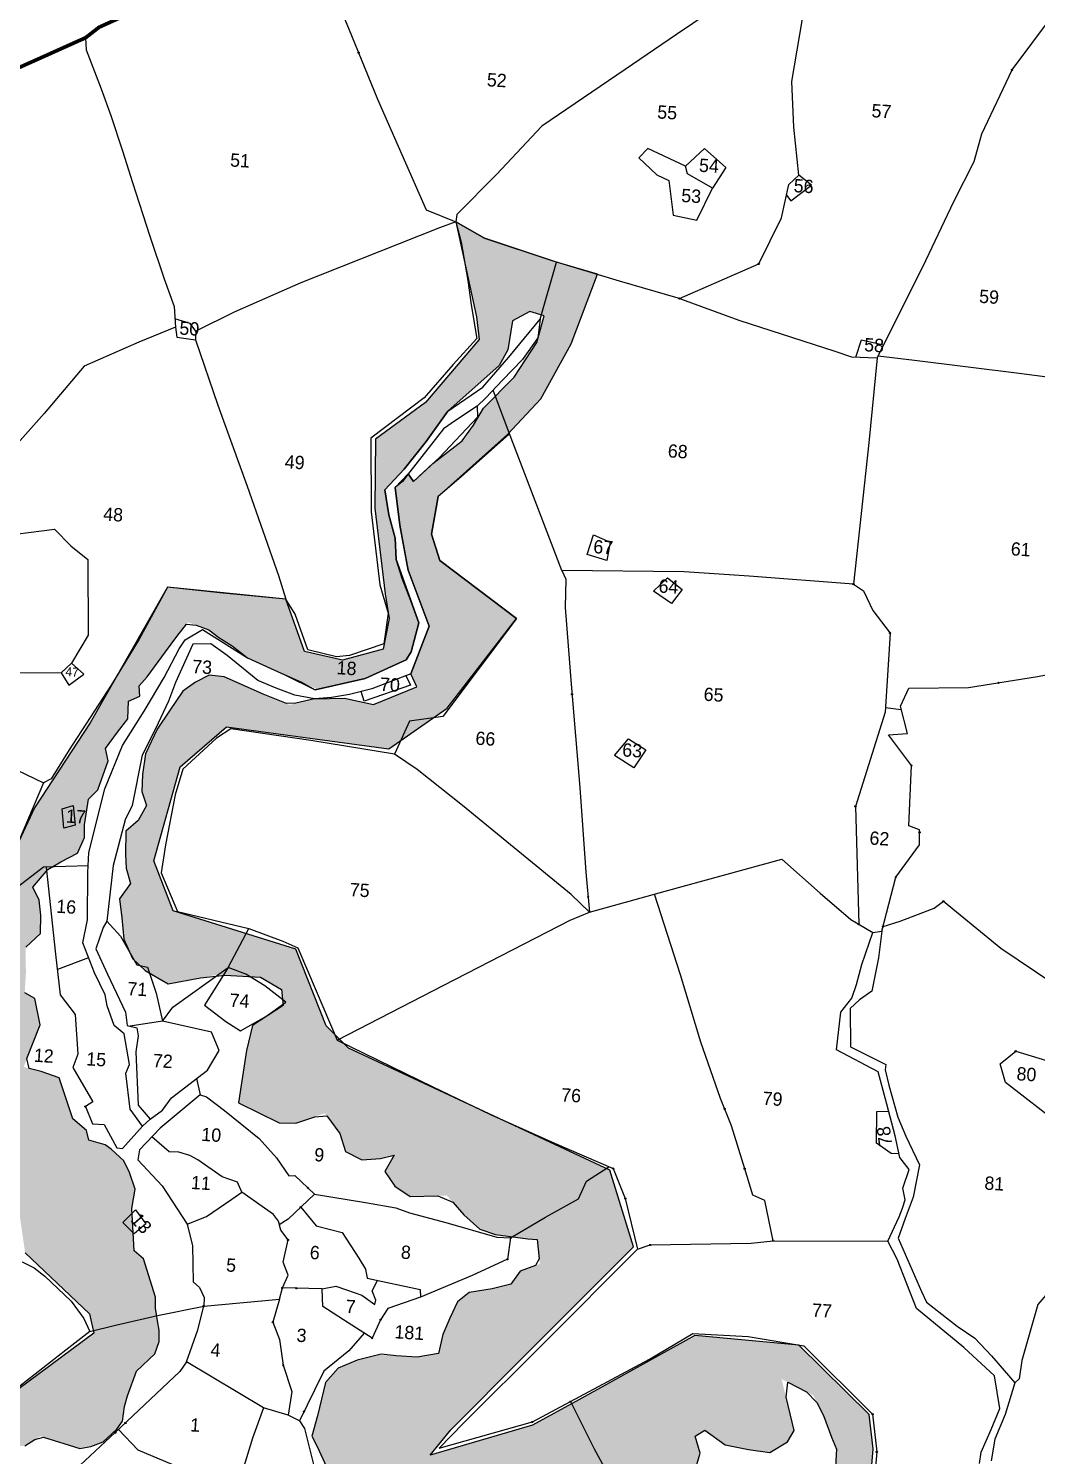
# Model space of a CAD drawing. Header units: metres. Extents: x 332452 to 344522, y 1769700 to 1793552.
# Drawn here: x 340432 to 341891, y 1772151 to 1774217 of the extents above; entities that cross this region are included whole.
import ezdxf

# ---------------------------------------------------------------- set-up
doc = ezdxf.new("R2010")
doc.units = ezdxf.units.M
for name, color, linetype in [('OFF', 1, 'Continuous'), ('POLY_HATCH', 12, 'Continuous'), ('POLY_PARCEL', 6, 'Continuous'), ('POLY_WATER', 4, 'Continuous'), ('SYM_STONE', 1, 'Continuous'), ('TEXT_PARCEL', 7, 'Continuous'), ('V_BOUND_LINE', 7, 'Continuous')]:
    doc.layers.add(name, color=color, linetype=linetype)
doc.styles.add('TEXT_MAP', font='KRDEV050.TTF', dxfattribs={"height": 0.4})

# ---------------------------------------------------------------- blocks, each defined once
blk = doc.blocks.new('STONE')
blk.add_circle((0, 0), 0.0851)
blk = doc.blocks.new('XDH')
at = {"layer": 'POLY_HATCH'}
h = blk.add_hatch(dxfattribs=at)
h.set_pattern_fill('ZIGZAG', color=256, scale=10, style=0)
h.set_pattern_definition([(0, (0, 0), (1.25, 1.25), [1.25, -1.25]), (90, (1.25, 0), (-1.25, 1.25), [1.25, -1.25])])
h.paths.add_polyline_path([(236.65, 289.94), (236.26, 291.26), (234.31, 292.69), (232.13, 298.14), (229.64, 298.84), (227.25, 299.29), (229.1, 305.13), (228.16, 308.63), (226.76, 309.33), (226.76, 311.89), (226.52, 315.53), (228.39, 317.47), (228.31, 319.96), (227.92, 321.98), (226.99, 323.69), (228.86, 326.18), (230.57, 327.34), (232.75, 328.66), (233.53, 330.84), (233.45, 332.55), (233.76, 336.05), (234.93, 337.37), (236.09, 341.38), (235.63, 343.01), (238.42, 347.42), (238.35, 349.62), (239.83, 350.4), (239.67, 351.8), (240.68, 353.04), (243.59, 357.64), (245.75, 360.79), (248.63, 359.91), (250.03, 358.98), (251.91, 357.97), (254.08, 356.49), (257.8, 355.02), (263.84, 352.79), (270.14, 354.64), (275.51, 357.51), (276.15, 358.66), (276.91, 362.64), (273.33, 371.01), (273.01, 373.88), (271.97, 376.98), (271.22, 380.33), (273.64, 383.28), (276.39, 387.19), (279.06, 391.49), (285.62, 398.07), (286.66, 400.28), (287.06, 404.22), (289.34, 405.65), (291.29, 405.19), (290.54, 401.5), (287.74, 396.64), (283.85, 392.19), (281.7, 387.97), (277.49, 384.29), (275.03, 381.7), (274.25, 382.67), (272.58, 380.74), (273.56, 375.69), (275.03, 369.65), (278.34, 362.27), (276.29, 355.69), (277.21, 353.98), (271.47, 351.22), (267.53, 351.85), (263.46, 351.49), (260.15, 350.47), (256.47, 351.71), (253.04, 352.99), (251.06, 353.69), (249.03, 353.8), (247.23, 352.76), (245.6, 351.42), (243.98, 348.64), (242.47, 346.09), (241.07, 342.66), (240.84, 339.82), (240.9, 337.5), (241.65, 335.66), (240.66, 333.57), (239.09, 332.01), (239.21, 328.88), (239.44, 327.02), (240.14, 324.99), (238.8, 322.84), (239.27, 320.29), (239.73, 317.41), (241.06, 314.86), (242.86, 313.35), (246.06, 311.73), (252.71, 313.41), (258.48, 313.41), (261.44, 311.93), (261.78, 309.77), (257.8, 306.82), (257.23, 303.41), (256.55, 296.26), (262.23, 293.87), (264.51, 293.99), (268.33, 295.55), (270.53, 292.96), (271.44, 290.58), (273.72, 289.56), (276.22, 289.9), (278.04, 290.47), (276.9, 288.2), (278.38, 286.27), (280.54, 285.02), (285.49, 285.47), (287.96, 283.01), (290.23, 281.19), (292.39, 280.62), (296.82, 280.28), (298.07, 280.28), (298.64, 277.01), (296.03, 275.85), (294.89, 274.04), (292.39, 273.24), (289.32, 272.56), (287.84, 271.2), (286.93, 268.93), (286.14, 266.66), (285.68, 264.04), (282.84, 263.36), (277.6, 263.36), (274.77, 262.45), (272.27, 261.2), (270.68, 259.16), (269.88, 254.62), (269.29, 251.82), (270.09, 250.45), (272.93, 245.12), (273.96, 243.98), (276.34, 241.94), (278.62, 240.23), (280.55, 239.1), (284.19, 239.21), (287.03, 239.21), (291.06, 241.48), (291.84, 243.04), (297.02, 242.43), (298.28, 242.85), (299.65, 243.3), (301.81, 242.28), (303.74, 241.94), (307.72, 243.98), (308.4, 245.57), (313.25, 243.09), (317.34, 244), (319.61, 246.27), (320.75, 247.75), (321.89, 252.74), (321.09, 255.01), (322.34, 255.92), (325.18, 254.11), (328.37, 253.65), (331.32, 253.42), (333.59, 255.01), (334.39, 256.6), (332.28, 263.45), (336.65, 261.55), (338.26, 258.87), (339.51, 256.04), (340.3, 254.45), (340.3, 249.79), (340.42, 246.04), (340.19, 242.07), (340.19, 239.91), (339.51, 238.89), (340.64, 235.48), (341.89, 234.69), (345.99, 234.12), (347.58, 235.03), (348.37, 236.05), (351.22, 236.05), (353.49, 236.96), (354.74, 237.98), (355.99, 239.23), (358.26, 240.25), (360.7, 242.82), (360.96, 249.01), (359.19, 251.51), (358.79, 247.17), (344.95, 241.11), (345.21, 254.81), (344.41, 259.38), (334.33, 268.2), (320.2, 268.6), (305.04, 258.93), (299, 255.15), (285.42, 250.21), (287.99, 253.83), (297.22, 264.3), (311.14, 280.08), (307.32, 290.25), (270.98, 304.55), (267.79, 307.41), (263.05, 317.49), (246.16, 321.67), (243.12, 328.25), (245.89, 341.18), (251.82, 346.97), (273.92, 345.36), (281.45, 351.32), (290.08, 364.02), (279.25, 371.21), (277.91, 374.71), (278.49, 379.86), (287.33, 388.82), (291.55, 393.92), (295.17, 401.63), (298.14, 411.25), (292.51, 412.55), (282.59, 415.17), (278.58, 417.13), (282.16, 404.49), (282.71, 401.43), (275.97, 392.45), (269.55, 387.11), (270.03, 377.77), (272.14, 366.28), (272.9, 362.98), (272.35, 358.77), (266.91, 356.93), (261.71, 357.82), (258.74, 364.72), (242.68, 365.37), (233.37, 346.38), (226.55, 334.43), (218.65, 314.4), (218.17, 305.8), (215.71, 297.84), (217.97, 289.92), (227.77, 280.06), (229, 274.17), (238.19, 266.49), (238.94, 263.91), (227.78, 254.49), (221.71, 249.84), (217.76, 249.64), (212.52, 242.63), (211.77, 220.09), (198.4, 204.87), (190.03, 202.01), (186.4, 195.17), (191.44, 186.94), (190.55, 179.22), (181.9, 173.78), (182.54, 166.97), (185.55, 166.47), (188.44, 166.53), (190.33, 166.86), (192.89, 168.81), (194.39, 170.97), (194.28, 173.58), (196.28, 173.64), (199.45, 173.92), (201.62, 175.42), (203.01, 178.59), (204.3, 180.73), (204.07, 182.28), (203.46, 185.15), (206.87, 186.4), (208.12, 187.02), (209.05, 188.42), (211.38, 190.6), (214.03, 192.7), (214.81, 196.04), (214.73, 197.52), (214.25, 202.62), (217.07, 204.46), (218.23, 206.8), (216.83, 212.73), (219.17, 215.22), (220.1, 217.16), (219.17, 220.5), (220.5, 224.04), (220.34, 225.9), (219.09, 227.77), (219.64, 230.02), (220.88, 231.19), (221.2, 232.59), (221.35, 233.44), (219.31, 236.29), (222.38, 239.82), (222.61, 242.28), (222.3, 244.54), (224.09, 244.77), (225.65, 246.17), (227.5, 248.35), (229.15, 247.96), (230.55, 248.11), (232.58, 249.55), (238.02, 248.19), (239.5, 248.58), (241.13, 249.28), (242.84, 251.14), (243.54, 252.23), (243.74, 254.83), (245.02, 259.15), (247.38, 261.61), (247.85, 263.32), (247.77, 264.87), (247.08, 267.63), (247, 269.3), (245.05, 274.35), (243.73, 275.36), (243.03, 281.08), (243.34, 283.72), (242.41, 285.9), (241.55, 287.45), (239.76, 288.93), (238.9, 289.47)])
at = {"layer": 'OFF'}
blk.add_lwpolyline([(243.8, 292.29), (244.79, 293.32)], dxfattribs=at)
at = {"layer": 'POLY_HATCH'}
for points in [[(263.47, 351.49), (261, 350.73), (259.72, 350.61), (256.47, 351.71), (253.04, 352.99), (251.06, 353.69), (249.03, 353.8), (247.23, 352.76), (245.6, 351.42), (243.98, 348.64), (242.47, 346.09), (241.07, 342.66), (240.84, 339.82), (240.9, 337.5), (241.65, 335.66), (240.66, 333.57), (239.09, 332.01), (239.21, 328.88), (239.44, 327.02), (240.14, 324.99), (238.8, 322.84), (239.27, 320.29), (239.73, 317.41), (241.06, 314.86), (242.86, 313.35), (246.06, 311.73), (250.41, 312.83), (253.67, 313.41), (258.48, 313.41), (261.44, 311.93), (261.78, 309.77), (257.8, 306.82), (257.23, 303.41), (256.78, 298.64), (256.55, 296.26), (262.23, 293.87), (264.51, 293.99), (267.01, 295.01), (268.6, 295.24), (270.53, 292.96), (271.44, 290.58), (273.72, 289.56), (276.22, 289.9), (278.04, 290.47), (276.9, 288.2), (278.38, 286.27), (280.54, 285.02), (284.29, 285.36), (286.36, 284.6), (287.96, 283.01), (290.23, 281.19), (292.39, 280.62), (296.82, 280.28), (298.07, 280.28), (298.53, 277.67), (298.07, 276.76), (296.03, 275.85), (294.89, 274.04), (292.39, 273.24), (289.32, 272.56), (287.84, 271.2), (286.93, 268.93), (286.14, 266.66), (285.68, 264.04), (282.84, 263.36), (280, 263.36), (277.95, 263.48), (274.77, 262.45), (272.27, 261.2), (270.68, 259.16), (269.88, 254.62), (269.29, 251.82), (270.09, 250.45), (272.93, 245.12)], [(320.75, 247.75), (321.89, 252.74), (321.09, 255.01), (322.34, 255.92), (325.18, 254.11), (328.37, 253.65), (331.32, 253.42), (333.59, 255.01), (334.39, 256.6), (333.03, 261.03), (333.14, 263.08), (335.75, 261.94), (337.23, 260.58), (338.26, 258.87), (339.51, 256.04), (340.3, 254.45), (340.3, 252.06)], [(344.95, 241.11), (345.21, 254.81), (344.41, 259.38), (334.33, 268.2), (320.2, 268.6), (305.04, 258.93), (299, 255.15), (285.42, 250.21), (287.99, 253.83), (297.22, 264.3), (311.14, 280.08), (307.32, 290.25), (270.98, 304.55), (267.79, 307.41), (263.05, 317.49), (246.16, 321.67), (243.12, 328.25), (245.89, 341.18), (251.82, 346.97), (273.92, 345.36), (281.45, 351.32), (290.08, 364.02), (279.25, 371.21), (277.91, 374.71), (278.49, 379.86), (287.33, 388.82), (291.55, 393.92), (295.17, 401.63), (298.14, 411.25), (292.51, 412.55), (282.59, 415.17), (278.58, 417.13), (282.16, 404.49), (282.71, 401.43), (275.97, 392.45), (269.55, 387.11), (270.03, 377.77), (272.14, 366.28), (272.9, 362.98), (272.35, 358.77), (266.91, 356.93), (261.71, 357.82), (258.74, 364.72), (242.68, 365.37), (233.37, 346.38), (226.55, 334.43), (218.65, 314.4)], [(229, 274.17), (238.19, 266.49), (238.94, 263.91), (227.78, 254.49)], [(263.48, 351.49), (267.53, 351.85), (271.47, 351.22), (277.21, 353.98), (276.29, 355.69), (278.34, 362.27), (275.03, 369.65), (273.56, 375.69), (272.58, 380.74), (274.25, 382.67), (275.03, 381.7), (277.49, 384.29), (281.27, 387.6), (282.64, 389.82), (283.85, 392.19), (287.74, 396.64), (290.54, 401.5), (291.29, 405.19), (289.34, 405.65), (287.06, 404.22), (286.66, 400.28), (285.62, 398.07), (279.06, 391.49), (276.39, 387.19), (273.64, 383.28), (271.22, 380.33), (271.97, 376.98), (273.01, 373.88), (273.33, 371.01), (276.91, 362.64), (276.15, 358.66), (275.51, 357.51), (270.14, 354.64), (263.49, 352.69)], [(230.55, 248.11), (231.87, 249.04), (233.04, 249.43), (238.02, 248.19), (239.5, 248.58), (241.13, 249.28), (242.84, 251.14), (243.54, 252.23), (243.7, 254.25), (244.01, 255.73), (245.02, 259.15), (247.38, 261.61), (247.85, 263.32), (247.77, 264.87), (247.46, 266.11), (247.07, 267.82), (247, 269.3), (245.05, 274.35), (243.73, 275.36), (243.03, 281.08), (243.34, 283.72), (242.41, 285.9), (241.55, 287.45), (239.76, 288.93), (238.9, 289.47), (236.65, 289.94), (236.26, 291.26), (234.31, 292.69), (232.13, 298.14), (229.64, 298.84), (228.01, 299.15), (227.62, 300.47), (229.1, 305.13), (228.16, 308.63), (226.76, 309.33)], [(226.52, 315.53), (228.39, 317.47), (228.31, 319.96), (227.92, 321.98), (226.99, 323.69), (228.86, 326.18), (230.57, 327.34), (232.75, 328.66), (233.53, 330.84), (233.45, 332.55), (233.76, 336.05), (234.93, 337.37), (236.09, 341.38), (235.63, 343.01), (237.1, 345.34), (238.43, 347.21), (238.35, 349.62), (239.83, 350.4), (239.67, 351.8), (240.68, 353.04), (242.94, 356.61), (244.35, 358.75), (245.56, 360.52), (246.84, 360.46), (248.63, 359.91), (250.03, 358.98), (251.91, 357.97), (254.08, 356.49), (257.8, 355.02), (261.58, 353.63), (263.49, 352.69), (263.49, 352.69)]]:
    blk.add_lwpolyline(points, dxfattribs=at)
at = {"layer": 'POLY_PARCEL'}
for points in [[(256.14, 455.28), (258.65, 450.15), (262.47, 442.42), (266.97, 433.07), (274.45, 418.51), (278.58, 417.13), (282.59, 415.17), (291.86, 412.7), (301.13, 410.55), (309.19, 408.71), (317.65, 406.21), (330.88, 402.81), (333.18, 402.19), (336.63, 402.28), (342.06, 414.98), (345.7, 424.07), (348.12, 429.62), (348.92, 433.44), (352.47, 442.34), (357.35, 449.77), (361.46, 452.05), (364.68, 458.2), (368.35, 465.88)], [(324.49, 458.69), (321.03, 455.42), (313.02, 449.09), (306.84, 444.31), (300.18, 439.13), (289.39, 430.77), (283.69, 423.87), (278.63, 418.13), (278.58, 417.13)], [(309.43, 408.64), (319.86, 413.98), (322.57, 420.4), (323.25, 424.98), (324.53, 426.3), (323.45, 432.78), (322.82, 438.93), (323.73, 447.49), (323.65, 450.01), (324.49, 455.7), (324.49, 458.69)], [(227.01, 438.93), (227.2, 437.28), (229.52, 432.15), (231.06, 428.64), (232.95, 423.97), (234.56, 419.77), (237.3, 412.76), (239.65, 407.01), (241.2, 403.34), (241.59, 400.56), (236.73, 398.24), (229.54, 394.53), (224.55, 387.78), (215.81, 376.72), (212.5, 382.52), (198.18, 385.73), (197.57, 388.31)], [(309.16, 426.57), (311.56, 429.11), (314.6, 426.72), (312.97, 423.83)], [(307, 424.49), (307.91, 419.85), (311.15, 419.36), (312.97, 423.83), (309.49, 425.57), (309.16, 426.57), (303.93, 428.64), (302.77, 427.31), (305.34, 425.16), (307, 424.49)], [(323.03, 423.52), (323.66, 422.77), (326.34, 425.07), (324.53, 426.3)], [(278.58, 417.13), (276.44, 416.18), (258.15, 407.58), (249.38, 403.06), (244.37, 400.2), (244.4, 399), (247.94, 390.37), (252.6, 379.69), (257.55, 367.85), (258.74, 364.72)], [(278.58, 417.13), (279.46, 414.44), (280.69, 409.33), (281.35, 406.06), (282.39, 401.53), (279.41, 397.83), (275.78, 393.1), (268.9, 387.18), (269.57, 377.25), (271.36, 367.42), (272.71, 363.7), (272.37, 359.5), (267.84, 357.63), (266.1, 357.34), (262.15, 358.06), (260.13, 362.78), (258.74, 364.72)], [(290.77, 404.68), (292.51, 412.55)], [(333.74, 402.21), (334.39, 404.58), (337.4, 404.1)], [(336.63, 402.28), (336.22, 390.74), (335.33, 371.5), (321.16, 371.69), (312.35, 371.76), (295.83, 370.92), (287.46, 389.29), (285.03, 394.71)], [(336.75, 402.57), (341.72, 402.28), (355.96, 401.41), (371.6, 400.33), (381.57, 399.58)], [(244.37, 400.2), (243.54, 401.17), (241.43, 401.68)], [(241.59, 400.56), (241.82, 399.22), (244.4, 399)], [(282.98, 392.38), (283.14, 390.91), (278.29, 385.12), (275.03, 381.7), (274.25, 382.67)], [(287.62, 388.94), (281.43, 382.71), (281.43, 382.71)], [(281.43, 382.71), (278.49, 379.86), (277.91, 374.71), (279.25, 371.21), (290.08, 364.02), (280.97, 350.16), (276.48, 349.25), (274.74, 344.7), (263.31, 345.81), (252.43, 346.73), (250.54, 345.35), (246.26, 340.87), (245.44, 337.34), (244.57, 330.52), (244.22, 326.7), (246.72, 321.58), (256.51, 319.9), (261.21, 318.47), (263.31, 317.68), (264.94, 314.42), (269.37, 305.56), (282.59, 300.09), (290.71, 296.77), (299.63, 293.46), (307.75, 290.49), (309.64, 286.55), (311.73, 279.83), (299.84, 266.31), (289.64, 254.83), (286.57, 251.24), (298.96, 255.57), (303.94, 258.64), (314.24, 265.02), (319.91, 268.85), (327.41, 268.91), (335, 268.14), (344.87, 259.46), (345.74, 254.4), (345.43, 241.45)], [(218.52, 370.62), (226.89, 372.26), (229.27, 370.13), (231.67, 368.44), (232.33, 358.22), (230.33, 354.29), (229.02, 352.89), (223.06, 352.49), (213.25, 351.75), (210.95, 347.23), (210.89, 341.79)], [(335.33, 371.5), (336.75, 370.66), (338.18, 368.1), (340.7, 365.18), (340.69, 354.46), (337.46, 341.47), (338.9, 325.58)], [(295.83, 370.92), (296.42, 369.75), (296.58, 365.94), (298.02, 355.62), (300.05, 341.7), (301.6, 330.34), (302.41, 324.97), (299.79, 327.21), (291.71, 333.04), (284.36, 338.3), (277.93, 342.8), (274.74, 344.7)], [(258.74, 364.72), (249.79, 365), (242.68, 365.37), (242.68, 365.37), (239.29, 358.08), (235.86, 351.62), (230.76, 342.54), (228.57, 338.47), (227.54, 337.85)], [(269.37, 305.56), (283.35, 313.89), (299.88, 323.69), (302.41, 324.97), (312.47, 328.42), (327.97, 333.74), (333.42, 329.45), (337.78, 326.15), (340.86, 324.57), (342.07, 324.82), (343.52, 332.25), (346.45, 336.8), (346.32, 338.86), (344.83, 339.31), (344.7, 347.47), (341.33, 351.41), (343.89, 351.78), (342.71, 355.41), (343.7, 357.9), (351.77, 358.48), (361, 360.54), (380.79, 365.6)], [(229.02, 352.89), (230.17, 351.28), (232.07, 352.9), (230.33, 354.29)], [(275.63, 355.39), (276.33, 354.14), (270.2, 351.58), (269.73, 352.87)], [(340.69, 355.08), (342.85, 354.97)], [(205.48, 342.59), (210.89, 341.79), (219.13, 340.88), (221.31, 340.36), (227.54, 337.85), (221.78, 321.64), (217.79, 314.5), (217.67, 306.06), (216, 299.63), (215.11, 297.3), (217.13, 290.54), (208.17, 293.09), (200.31, 295.05), (198.12, 292.32), (197.82, 300.23), (199.12, 305.74), (196.92, 309.37), (196.81, 311.27), (193.52, 311.3)], [(342.2, 325.47), (344.48, 326.34), (348.97, 328.37), (350.15, 329.38), (358.28, 323.51), (368.06, 317.8), (373.48, 307.31), (376.27, 300.51), (376.76, 296.74), (376, 294.04), (375.35, 291.26), (373.71, 285.91), (371.28, 282.33), (366.26, 275.69), (364.59, 267.97), (364.36, 265.46), (363.82, 264.9)], [(234.29, 327.02), (228.23, 326.46), (222.85, 321.73), (221.78, 321.64)], [(329.98, 282.09), (328.53, 287.43), (326.86, 288.09), (325.53, 291.57), (323.38, 297.24), (321.67, 300.87), (318.54, 308.3), (315.22, 317.26), (311.05, 327.93)], [(228.61, 326.49), (230.6, 314.8), (231.59, 309.35), (233.75, 306.82), (234.44, 301.5), (233.88, 299.65), (236.9, 295.18), (235.91, 294.47), (237.03, 292.19), (238.58, 292.19), (240.52, 289.13), (241.3, 289.13), (243.8, 292.29)], [(237.28, 319.69), (239.25, 317.77), (241.7, 314.07), (243.15, 313.81), (244.54, 310.37), (245.61, 306.67)], [(245.61, 306.67), (246.92, 308.65), (254.06, 314.47), (256.51, 319.9)], [(235.1, 314.61), (230.98, 312.74)], [(254.06, 314.47), (251.15, 309.18), (254.2, 307.14), (256.25, 306.01), (259.55, 308.13), (262.13, 310.24), (259.16, 312.29), (256.51, 313.68), (254.06, 314.47)], [(367.86, 300.11), (360.05, 305.41), (359.16, 307.91), (361.17, 309.73), (365.42, 308.74), (365.42, 308.74), (368.22, 301.96), (368.25, 300.74), (367.86, 300.11)], [(244.79, 293.32), (246.38, 294.64), (247.46, 296.37), (252.11, 300.41), (253.54, 303.14), (252.33, 305.59), (245.61, 306.67), (241.3, 305.7)], [(346.27, 294.89), (345.19, 294.86), (343.12, 296.13), (342.9, 300.43), (344.51, 300.58)], [(250.71, 299.2), (251.34, 297.01), (246.21, 292.15), (243.57, 289.08), (243.44, 287.7), (246.94, 284.38), (250.64, 279.42), (251.55, 276.53), (251.94, 271.67), (252.83, 270.96), (253.54, 269.65), (253.57, 268.49), (263.77, 270.04), (264.05, 271.6), (264.73, 273.38), (263.92, 275.08), (264.41, 278.13), (263.35, 279.37), (262.96, 280.58), (262.22, 281.46), (257.79, 284.2), (257.12, 285.54), (254.99, 286.11), (251.55, 288.2), (250.42, 288.7), (248.9, 289.09), (247.62, 289.05), (245.16, 290.92)], [(251.34, 297.01), (252.2, 296.81), (254.73, 295.1), (259.66, 291.6), (262.15, 289.12), (263.99, 286.82), (264.8, 286.91), (267.62, 284.54), (264.24, 280.95), (263.11, 280.1)], [(267.62, 284.54), (274.57, 283.83), (278.73, 283.36), (280.62, 282.79), (285.61, 281.8), (292.6, 280.24), (294.47, 280.29), (299, 283.36), (303.33, 286.13), (304.27, 288.57), (307.17, 290.7)], [(250.64, 279.42), (253.21, 280.63), (256.48, 283.19), (257.79, 284.2)], [(265.85, 282.66), (268.12, 280.27), (271.65, 279.6), (274.13, 276.27), (275.14, 274.81), (275.43, 273.63), (282.7, 272.54), (282.78, 271.49), (278.46, 269.69), (277.57, 268.12), (276.6, 265.56), (273.24, 267.45), (269.67, 269.42), (269.42, 271.81), (264.05, 271.6)], [(311.73, 279.83), (313.41, 280.48), (327.02, 281.55), (329.98, 282.09), (345.49, 282.97)], [(294.47, 280.29), (294.24, 277.36), (289.61, 274.87), (282.78, 271.49)], [(228.67, 272.97), (230.36, 272.24), (231.85, 271.19), (235.6, 268.02), (237.48, 265.81), (238.39, 264.08), (235.31, 261.39), (229.38, 256.13), (221.97, 250.27), (219.57, 250.41), (217.76, 250.09)], [(269.42, 271.81), (271.26, 272.3), (272.73, 271.89), (274.85, 271.3), (276.67, 270.13), (276.79, 270.72), (276.2, 271.95), (276.86, 273.42)], [(263.77, 270.04), (263.05, 266.88), (264.08, 264.59), (264.81, 261.16), (266.19, 257.68), (265.89, 254.45), (262.52, 255.23), (251.7, 260.81), (252.97, 265.22), (253.57, 268.49)], [(238.39, 264.08), (241.79, 265.16), (247.42, 266.85), (253.57, 268.49)], [(275.47, 266.19), (273.57, 263.66), (270.34, 260.7), (269.3, 258.14), (267.48, 253.78), (265.89, 254.45)], [(251.7, 260.81), (250.9, 259.44), (242.68, 250.64), (233.76, 241.23), (227.64, 241.76), (229.69, 240.4), (240.6, 236.14), (234.68, 236.88), (225.14, 239.71), (225.09, 234.58), (224.12, 233.36), (224.31, 230.9), (223.23, 226.74), (223.57, 222.27), (222.49, 221), (223.08, 216.24), (217.75, 217.9), (212.61, 219.52), (211.19, 220.69)], [(303.94, 258.64), (307.53, 252.45), (311.18, 246.64), (313.93, 241.86), (316.2, 238.01), (315.31, 237.42), (318.31, 232.61), (323.58, 232.41), (324.07, 233.69), (326.38, 233.93), (328.4, 235.36), (325.25, 242.69), (323.92, 243.48), (324.46, 244.81), (323.97, 246.59), (325.59, 248.75), (325.05, 250.36), (323.13, 250.33), (321.66, 246.74), (316.93, 243.79), (313.93, 241.86)], [(262.52, 255.23), (261.26, 251.03), (260.21, 246.68), (259.48, 243.38), (256.54, 244.5), (253.29, 245.87), (245.93, 248.48), (243.11, 251.1)], [(267.48, 253.78), (268.21, 252.79), (270.29, 246.23), (272.89, 238.73), (274.5, 236.32)]]:
    blk.add_lwpolyline(points, dxfattribs=at)
for points in [[(299.1, 373.26), (299.81, 375.97), (299.81, 375.97), (302.1, 375.15), (301.82, 372.63), (301.82, 372.63), (299.1, 373.26)], [(308.37, 368.87), (310.16, 370.79), (312.24, 369.34), (310.89, 367.37), (308.37, 368.87)], [(304.47, 346.34), (306.24, 348.7), (308.66, 347.35), (307.21, 344.83)], [(230.66, 331.92), (230.3, 334.49), (231.75, 335.04), (232.18, 332.4)], [(241.92, 279.12), (243.53, 280.91), (245.06, 279.13), (243.59, 277.68)]]:
    blk.add_lwpolyline(points, close=True, dxfattribs=at)
at = {"layer": 'POLY_WATER'}
for points in [[(243.8, 292.29), (241.98, 294.5), (241.12, 299.3), (241.52, 300.53), (240.56, 304.63), (239.12, 305.68), (238.01, 308.24), (237.67, 309.75), (236.03, 312.61), (234.19, 316.58), (234.65, 319.7), (234.31, 326.1), (234.24, 328.84), (235.88, 337.58), (237.91, 343.58), (240.54, 348.38), (242.99, 353.11), (244.76, 357.13), (245.5, 358.38), (247.74, 359.93), (254.08, 356.49), (259.25, 354.47), (263.49, 352.69), (270.14, 354.64), (275.51, 357.51), (276.15, 358.66), (276.91, 362.64), (275.67, 365.56), (274.32, 368.5), (273.33, 371.01), (273.01, 373.88), (271.97, 376.98), (271.22, 380.33), (273.64, 383.28), (276.39, 387.19), (279.06, 391.49), (283.6, 395.04), (286.86, 399.3), (290.77, 404.68)], [(290.77, 404.68), (290.62, 402.14)], [(290.62, 402.14), (288.75, 399.08), (286.22, 396.11), (284.09, 393.61), (282.98, 392.38), (280.21, 390.3), (278.65, 389.07), (274.45, 382.96), (273.52, 381.6), (272.58, 380.74), (273.56, 375.69), (274.62, 371.28), (275.03, 369.65), (278.34, 362.27), (276.29, 355.69), (271.12, 353.33), (268.14, 352.35), (265.73, 351.82), (263.48, 351.49), (260.79, 351.82), (258.18, 352.59), (255.64, 353.49), (251.28, 356.62), (248.99, 358.05), (246.58, 357.84), (244.54, 352.54), (243.76, 349.97), (242.22, 346.1), (240.67, 342.42), (239.73, 335.53), (238.87, 333.53), (237.65, 327.29), (237.28, 319.69), (236.8, 318.8), (236.02, 315.86), (237.78, 312.54), (240.55, 307.57), (240.87, 305.78), (242.22, 305.53), (242.46, 304.47), (242.26, 302.3), (243.03, 295.09), (244.79, 293.32)], [(342.07, 324.82), (341.86, 321.21), (341.21, 316.62), (339.63, 315.38), (338.43, 314.1), (338.82, 308.95), (343.75, 306.83), (343.67, 306.11), (344.3, 304.07), (345.8, 299.83), (347.01, 297.33), (349.1, 293.56), (348.52, 289.15), (347.63, 286.2), (346.87, 283.48), (350.44, 276.45), (351.2, 275.08), (355.55, 272.07), (358.05, 270.62), (360.43, 268.34), (363.82, 264.9), (362.77, 260.54), (361.59, 257.11), (361.3, 254.18)], [(359.72, 253.68), (359.87, 255.24), (361.02, 258.38), (361.99, 261.31), (361, 265.69), (356.62, 269.26), (349.92, 274.12), (346.88, 280.63), (345.49, 282.97), (346.8, 286.35), (347.18, 287.58), (347.49, 288.73), (347.05, 290.26), (347.75, 292.85), (346.42, 294.41), (345.57, 297.28), (344.22, 301.48), (342.76, 305.78), (336.95, 308.4), (337.22, 313.52), (338.58, 315.51), (339.09, 317.41), (339.66, 320.15), (340.86, 324.57)]]:
    blk.add_lwpolyline(points, dxfattribs=at)
at = {"layer": 'V_BOUND_LINE', "const_width": 0.5}
blk.add_lwpolyline([(217.42, 433.89), (227.01, 438.93), (228.73, 440.45), (236.12, 444.37), (247.2, 450.37), (256.14, 455.28), (270.99, 456.31), (289.17, 457.03), (302.12, 457.14), (311.62, 457.75), (324.45, 458.69), (336.51, 459.42), (337.28, 458.54), (341.46, 458.6), (362.81, 464.22)], dxfattribs=at)
at = {"layer": 'SYM_STONE'}
for p in [(352.47, 442.34), (264.03, 439.18), (319.86, 413.98), (309.43, 408.64), (335.33, 371.5), (340.7, 365.18), (355.77, 359.37), (298.22, 354.26), (344.7, 347.47), (337.46, 341.47), (346.35, 338.49), (343.52, 332.25), (350.15, 329.38), (302.1, 327.01), (338.9, 325.58), (342.2, 325.47), (361.17, 309.73), (322.32, 299.5), (235.91, 294.47), (307.75, 290.49), (325.53, 291.57), (309.64, 286.55), (266.66, 285.34), (265.85, 282.66), (329.98, 282.09), (294.47, 280.29), (313.41, 280.48), (264.41, 278.13), (294.24, 277.36), (264.05, 271.6), (265.93, 271.67), (253.57, 268.49), (263.05, 266.88), (277.57, 268.12), (276.6, 265.56), (264.81, 261.16), (344.87, 259.46), (303.94, 258.64), (268.02, 255.08), (298.96, 255.57), (345.74, 254.4), (243.97, 252.03), (242.68, 250.64)]:
    blk.add_blockref('STONE', p, dxfattribs=at)
at = {"layer": 'TEXT_PARCEL', "style": 'TEXT_MAP'}
for s, height, p in [('52', 1.8, (281.59, 435.73)), ('57', 1.8, (333.83, 434.76)), ('55', 1.8, (304.89, 432.8)), ('54', 1.8, (310.98, 425.94)), ('56', 1.8, (323.94, 423.98)), ('51', 1.8, (247.57, 422.73)), ('53', 1.8, (308.83, 421.71)), ('59', 1.8, (349.93, 410.57)), ('58', 1.8, (334.79, 403.07)), ('50', 1.8, (242.12, 399.59)), ('68', 1.8, (309.15, 387.08)), ('49', 1.8, (257.48, 382.4)), ('61', 1.8, (356.32, 376.71)), ('48', 1.8, (233.38, 373.83)), ('67', 1.8, (299.89, 373.51)), ('64', 1.8, (309.03, 368.73)), ('73', 1.8, (246.68, 353.96)), ('18', 1.8, (266.21, 355.01)), ('65', 1.8, (316.03, 354.49)), ('47', 1.2, (229.59, 352.49)), ('70', 1.8, (272.21, 353.14)), ('66', 1.8, (285.56, 346.64)), ('63', 1.8, (305.49, 346.28)), ('62', 1.8, (339.64, 336.44)), ('17', 1.8, (230.88, 332.69)), ('75', 1.8, (269.84, 325.12)), ('16', 1.8, (230.32, 320.42)), ('71', 1.8, (240.61, 309.88)), ('74', 1.8, (254.53, 309.17)), ('80', 1.8, (361.48, 305.81)), ('12', 1.8, (228.53, 300.09)), ('15', 1.8, (235.65, 300.04)), ('72', 1.8, (244.66, 300.37)), ('79', 1.8, (327.38, 300.36)), ('76', 1.8, (300.13, 299.15)), ('10', 1.8, (251.83, 290.8)), ('81', 1.8, (358.06, 290.77)), ('9', 1.8, (267.26, 289)), ('11', 1.8, (250.83, 284.21)), ('8', 1.8, (279.78, 276.55)), ('6', 1.8, (267.47, 275.75)), ('5', 1.8, (256.27, 273.35)), ('77', 1.8, (335.82, 272.15)), ('7', 1.8, (272.77, 268.75)), ('181', 1.8, (279.58, 265.73)), ('3', 1.8, (266.37, 264.45)), ('4', 1.8, (254.87, 261.75)), ('1', 1.8, (252.74, 251.44))]:
    blk.add_text(s, height=height, dxfattribs=at).set_placement(p)
for s, rotation, p in [('78', 101.0894, (345.28, 295.99)), ('13', 315.2158, (242.87, 279.46))]:
    blk.add_text(s, height=1.8, rotation=rotation, dxfattribs=at).set_placement(p)

msp = doc.modelspace()

# ---------------------------------------------------------------- block references
at = {"xscale": 10.69015340360312, "yscale": 10.69015340360312, "zscale": 10.69015340360312, "rotation": 356.4590111677376}
msp.add_blockref('XDH', (337803.2, 1769669.9), dxfattribs=at)

doc.saveas('drawing.dxf')
